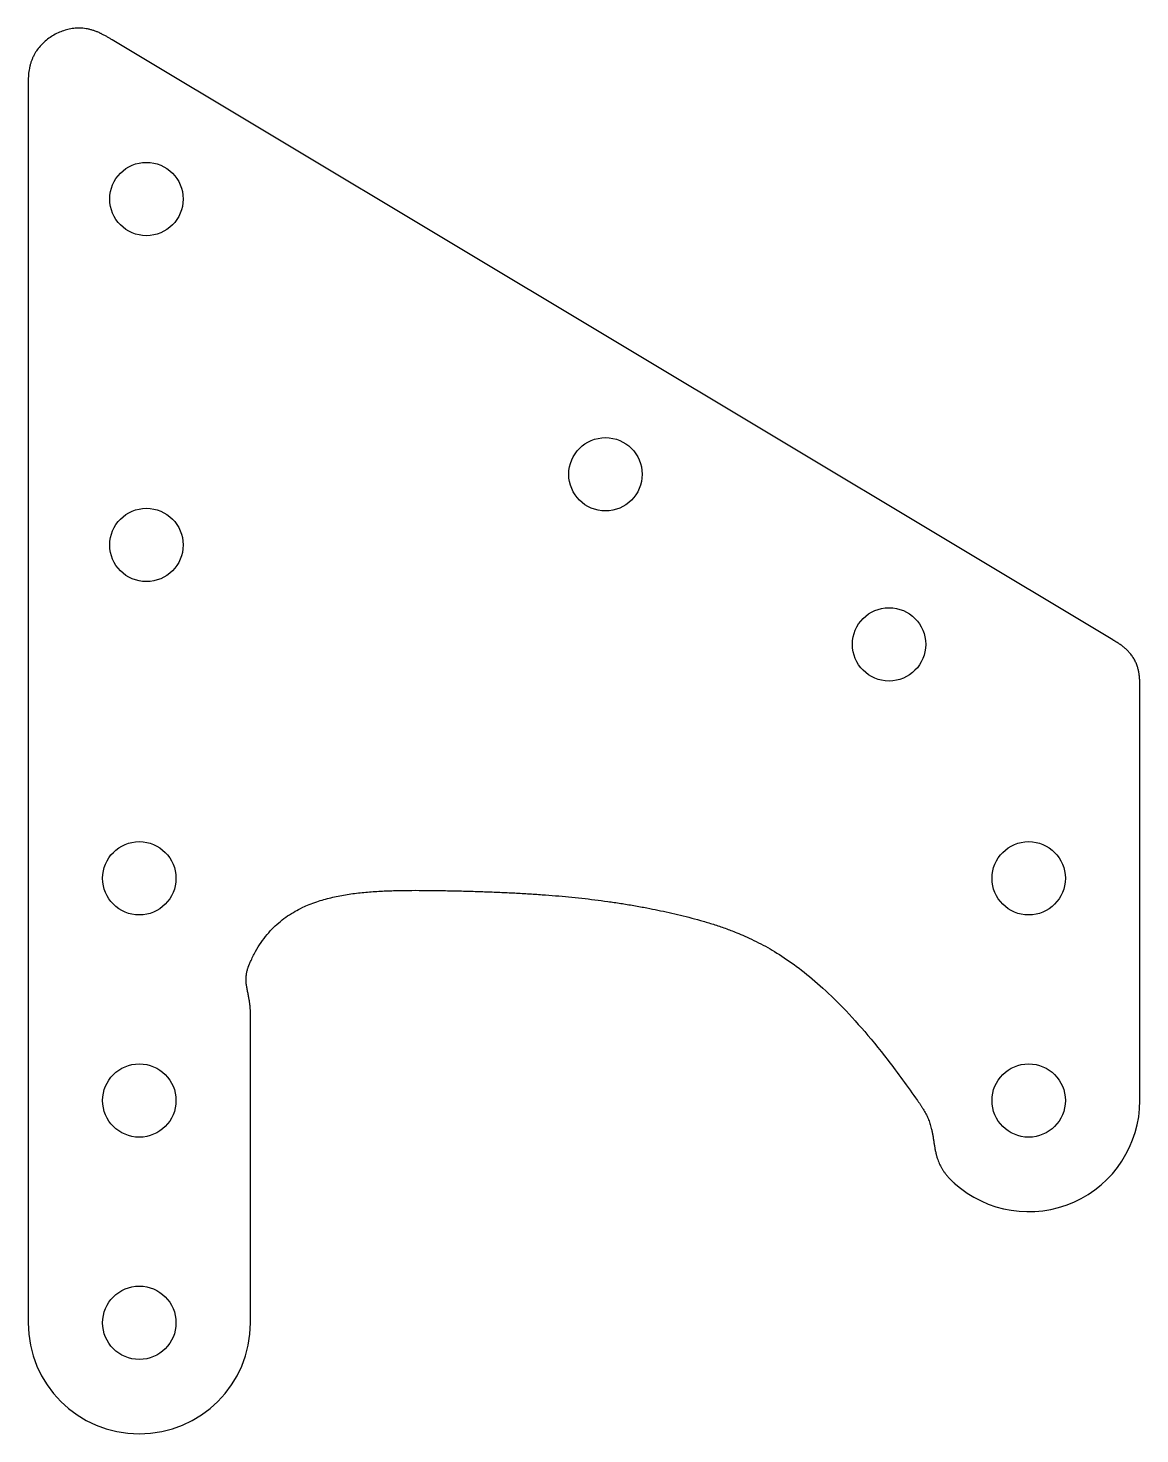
# Model space of a CAD drawing. Header units: inches. Extents: x -0.22 to 2.28, y 4.75 to 7.91.
import ezdxf

# ---------------------------------------------------------------- set-up
doc = ezdxf.new("R2010")
doc.units = ezdxf.units.IN
doc.header["$MEASUREMENT"] = 0

msp = doc.modelspace()

# ---------------------------------------------------------------- linework, layer by layer
msp.add_line((2.2198, 6.5364), (-0.0302, 7.8864))
for points in [[(-0.2195, 7.7792), (-0.2195, 5, 1), (0.2805, 5), (0.2805, 5.6875)], [(1.863, 5.3144, 0.649788), (2.2805, 5.5), (2.2805, 6.4292)]]:
    msp.add_lwpolyline(points, format="xyb")
for centre in [(0.0465, 7.5284), (1.0788, 6.9091), (0.0465, 6.75), (1.7165, 6.5264), (0.0305, 6), (2.0305, 6), (0.0305, 5.5), (2.0305, 5.5), (0.0305, 5)]:
    msp.add_circle(centre, 0.0825)
for points in [[(-0.0302, 7.8864), (-0.0594, 7.904), (-0.1179, 7.939), (-0.2195, 7.8815), (-0.2195, 7.8133), (-0.2195, 7.7792)], [(2.2805, 6.4292), (2.2805, 6.4456), (2.2805, 6.4784), (2.262, 6.5111), (2.2339, 6.528), (2.2198, 6.5364)], [(0.2805, 5.8125), (0.3527, 5.9745), (0.6551, 5.9745), (1, 5.9745), (1.3125, 5.918), (1.5625, 5.8125), (1.7805, 5.5)], [(0.2805, 5.6875), (0.2805, 5.7031), (0.2805, 5.7344), (0.2627, 5.7669), (0.2739, 5.7976), (0.2805, 5.8125)], [(1.7805, 5.5), (1.7952, 5.479), (1.8245, 5.437), (1.8091, 5.3732), (1.8434, 5.3321), (1.863, 5.3144)]]:
    msp.add_open_spline(points, degree=4)

doc.saveas('drawing.dxf')
